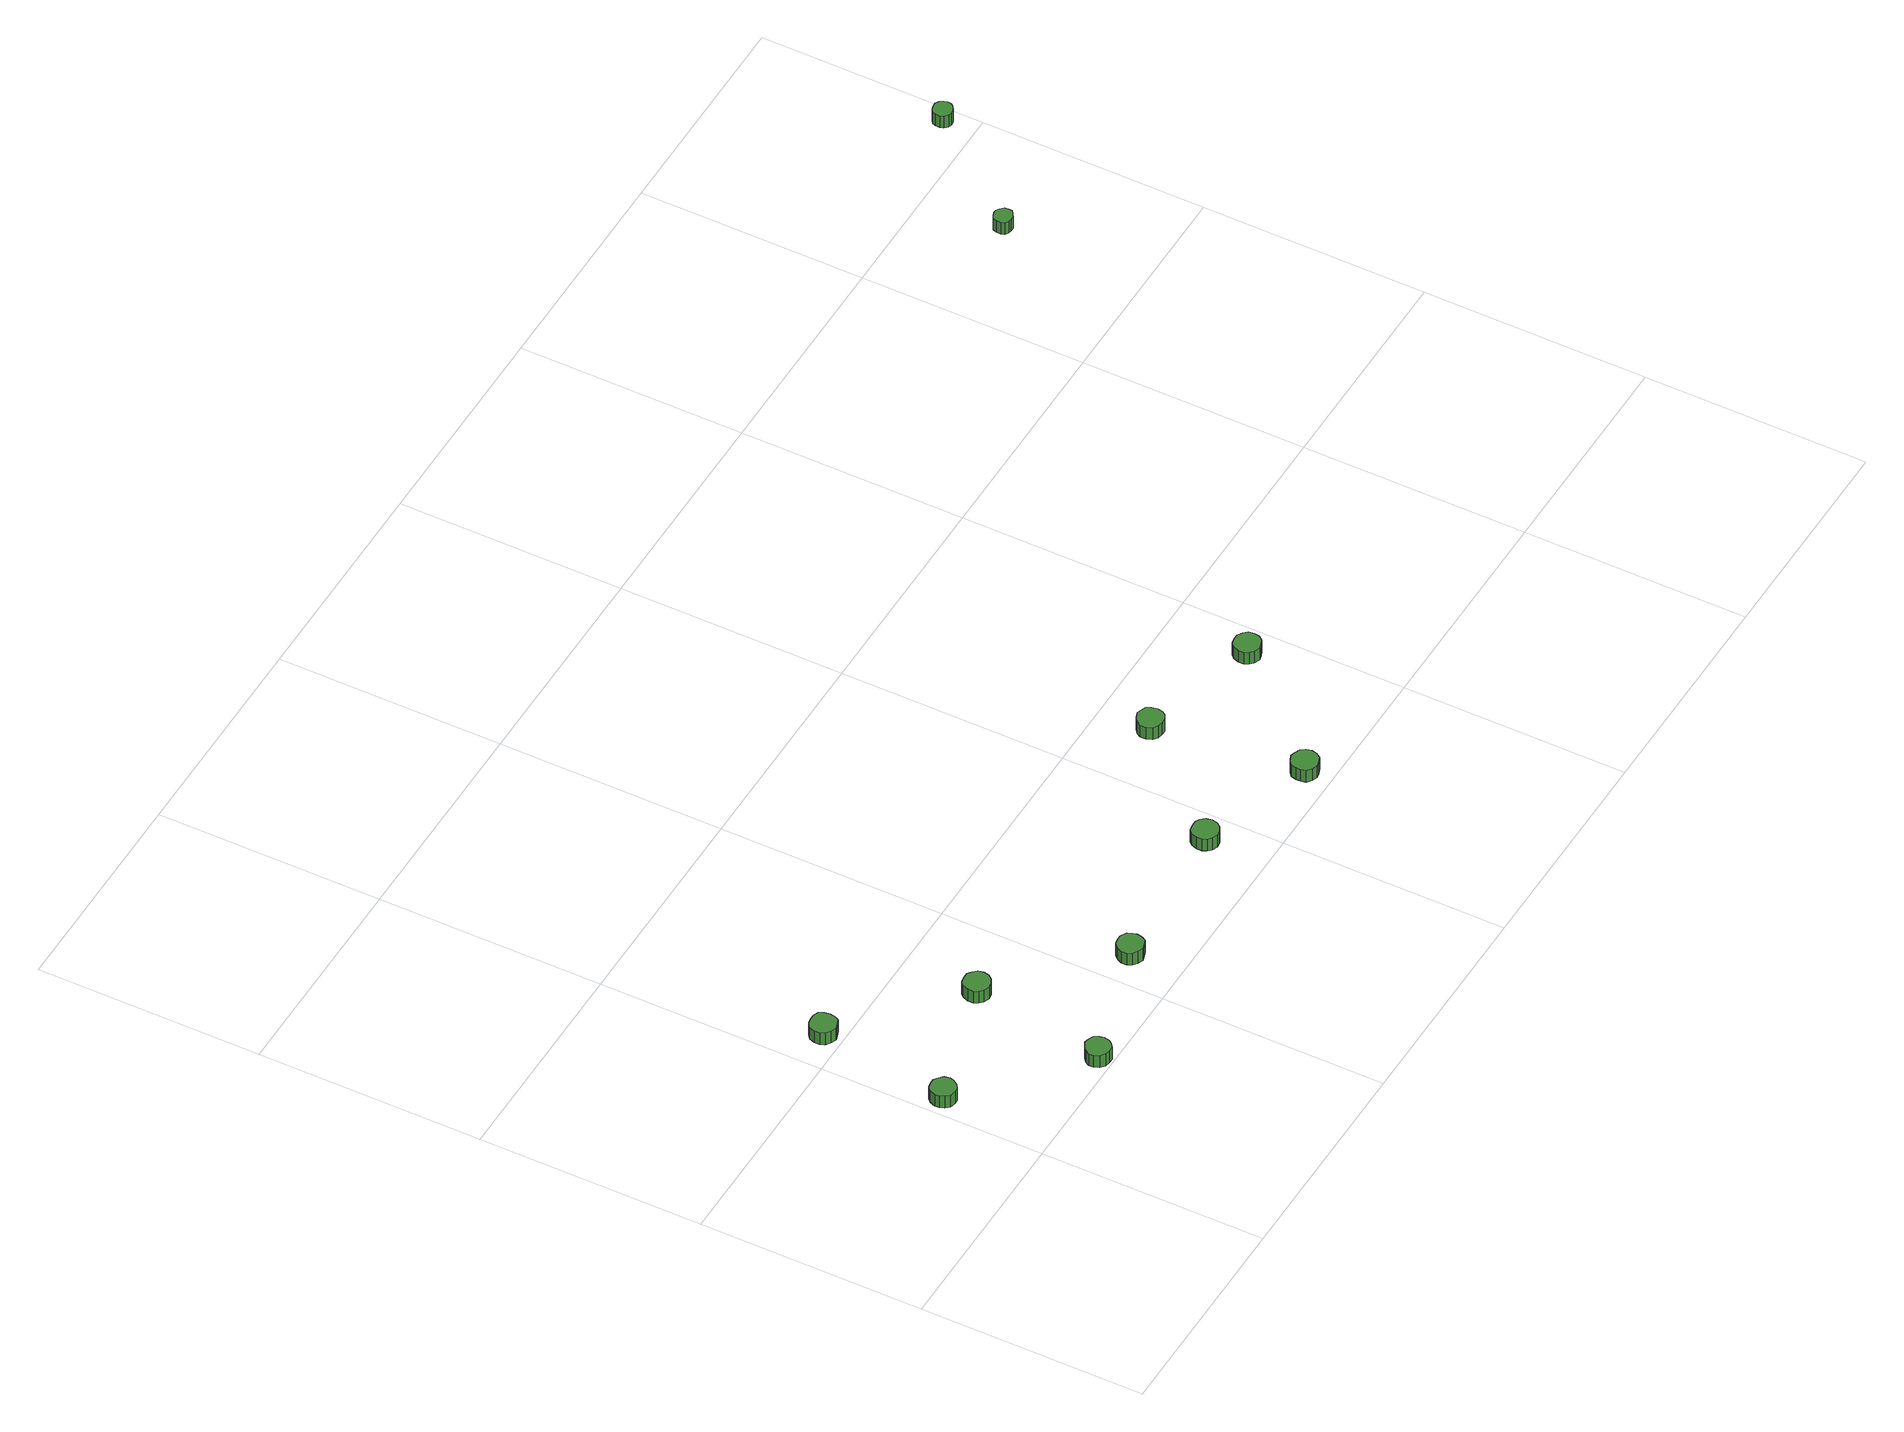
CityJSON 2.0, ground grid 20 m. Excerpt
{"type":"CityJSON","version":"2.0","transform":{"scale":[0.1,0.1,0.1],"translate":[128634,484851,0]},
"CityObjects":{
"tree1":{"type":"SolitaryVegetationObject","attributes":{"function":"something"},"geometry":[{"type":"MultiSurface","lod":"1","boundaries":[[[0,1,2,3,4,5,6,7,8,9,10,11,12,13,14]],[[15,16,17,18,19,20,21,22,23,24,25,26,27,28,29]],[[0,29,28,1]],[[1,28,27,2]],[[2,27,26,3]],[[3,26,25,4]],[[4,25,24,5]],[[5,24,23,6]],[[6,23,22,7]],[[7,22,21,8]],[[8,21,20,9]],[[9,20,19,10]],[[10,19,18,11]],[[11,18,17,12]],[[12,17,16,13]],[[13,16,15,14]],[[14,15,29,0]]]}]},
"tree2":{"type":"SolitaryVegetationObject","attributes":{"function":"something"},"geometry":[{"type":"MultiSurface","lod":"1","boundaries":[[[30,31,32,33,34,35,36,37,38,39,40,41,42,43,44]],[[45,46,47,48,49,50,51,52,53,54,55,56,57,58,59]],[[30,59,58,31]],[[31,58,57,32]],[[32,57,56,33]],[[33,56,55,34]],[[34,55,54,35]],[[35,54,53,36]],[[36,53,52,37]],[[37,52,51,38]],[[38,51,50,39]],[[39,50,49,40]],[[40,49,48,41]],[[41,48,47,42]],[[42,47,46,43]],[[43,46,45,44]],[[44,45,59,30]]]}]},
"tree3":{"type":"SolitaryVegetationObject","attributes":{"function":"something"},"geometry":[{"type":"MultiSurface","lod":"1","boundaries":[[[60,61,62,63,64,65,66,67,68,69,70,71,72,73,74]],[[75,76,77,78,79,80,81,82,83,84,85,86,87,88,89]],[[60,89,88,61]],[[61,88,87,62]],[[62,87,86,63]],[[63,86,85,64]],[[64,85,84,65]],[[65,84,83,66]],[[66,83,82,67]],[[67,82,81,68]],[[68,81,80,69]],[[69,80,79,70]],[[70,79,78,71]],[[71,78,77,72]],[[72,77,76,73]],[[73,76,75,74]],[[74,75,89,60]]]}]},
"tree4":{"type":"SolitaryVegetationObject","attributes":{"function":"something"},"geometry":[{"type":"MultiSurface","lod":"1","boundaries":[[[90,91,92,93,94,95,96,97,98,99,100,101,102,103,104]],[[105,106,107,108,109,110,111,112,113,114,115,116,117,118,119]],[[90,119,118,91]],[[91,118,117,92]],[[92,117,116,93]],[[93,116,115,94]],[[94,115,114,95]],[[95,114,113,96]],[[96,113,112,97]],[[97,112,111,98]],[[98,111,110,99]],[[99,110,109,100]],[[100,109,108,101]],[[101,108,107,102]],[[102,107,106,103]],[[103,106,105,104]],[[104,105,119,90]]]}]},
"tree5":{"type":"SolitaryVegetationObject","attributes":{"function":"something"},"geometry":[{"type":"MultiSurface","lod":"1","boundaries":[[[120,121,122,123,124,125,126,127,128,129,130,131,132,133,134]],[[135,136,137,138,139,140,141,142,143,144,145,146,147,148,149]],[[120,149,148,121]],[[121,148,147,122]],[[122,147,146,123]],[[123,146,145,124]],[[124,145,144,125]],[[125,144,143,126]],[[126,143,142,127]],[[127,142,141,128]],[[128,141,140,129]],[[129,140,139,130]],[[130,139,138,131]],[[131,138,137,132]],[[132,137,136,133]],[[133,136,135,134]],[[134,135,149,120]]]}]},
"tree6":{"type":"SolitaryVegetationObject","attributes":{"function":"something"},"geometry":[{"type":"MultiSurface","lod":"1","boundaries":[[[150,151,152,153,154,155,156,157,158,159,160,161,162,163,164]],[[165,166,167,168,169,170,171,172,173,174,175,176,177,178,179]],[[150,179,178,151]],[[151,178,177,152]],[[152,177,176,153]],[[153,176,175,154]],[[154,175,174,155]],[[155,174,173,156]],[[156,173,172,157]],[[157,172,171,158]],[[158,171,170,159]],[[159,170,169,160]],[[160,169,168,161]],[[161,168,167,162]],[[162,167,166,163]],[[163,166,165,164]],[[164,165,179,150]]]}]},
"tree7":{"type":"SolitaryVegetationObject","attributes":{"function":"something"},"geometry":[{"type":"MultiSurface","lod":"1","boundaries":[[[180,181,182,183,184,185,186,187,188,189,190,191,192,193,194]],[[195,196,197,198,199,200,201,202,203,204,205,206,207,208,209]],[[180,209,208,181]],[[181,208,207,182]],[[182,207,206,183]],[[183,206,205,184]],[[184,205,204,185]],[[185,204,203,186]],[[186,203,202,187]],[[187,202,201,188]],[[188,201,200,189]],[[189,200,199,190]],[[190,199,198,191]],[[191,198,197,192]],[[192,197,196,193]],[[193,196,195,194]],[[194,195,209,180]]]}]},
"tree8":{"type":"SolitaryVegetationObject","attributes":{"function":"something"},"geometry":[{"type":"MultiSurface","lod":"1","boundaries":[[[210,211,212,213,214,215,216,217,218,219,220,221,222,223,224]],[[225,226,227,228,229,230,231,232,233,234,235,236,237,238,239]],[[210,239,238,211]],[[211,238,237,212]],[[212,237,236,213]],[[213,236,235,214]],[[214,235,234,215]],[[215,234,233,216]],[[216,233,232,217]],[[217,232,231,218]],[[218,231,230,219]],[[219,230,229,220]],[[220,229,228,221]],[[221,228,227,222]],[[222,227,226,223]],[[223,226,225,224]],[[224,225,239,210]]]}]},
"tree9":{"type":"SolitaryVegetationObject","attributes":{"function":"something"},"geometry":[{"type":"MultiSurface","lod":"1","boundaries":[[[240,241,242,243,244,245,246,247,248,249,250,251,252,253,254]],[[255,256,257,258,259,260,261,262,263,264,265,266,267,268,269]],[[240,269,268,241]],[[241,268,267,242]],[[242,267,266,243]],[[243,266,265,244]],[[244,265,264,245]],[[245,264,263,246]],[[246,263,262,247]],[[247,262,261,248]],[[248,261,260,249]],[[249,260,259,250]],[[250,259,258,251]],[[251,258,257,252]],[[252,257,256,253]],[[253,256,255,254]],[[254,255,269,240]]]}]},
"tree10":{"type":"SolitaryVegetationObject","attributes":{"function":"something"},"geometry":[{"type":"MultiSurface","lod":"1","boundaries":[[[270,271,272,273,274,275,276,277,278,279,280,281,282,283,284]],[[285,286,287,288,289,290,291,292,293,294,295,296,297,298,299]],[[270,299,298,271]],[[271,298,297,272]],[[272,297,296,273]],[[273,296,295,274]],[[274,295,294,275]],[[275,294,293,276]],[[276,293,292,277]],[[277,292,291,278]],[[278,291,290,279]],[[279,290,289,280]],[[280,289,288,281]],[[281,288,287,282]],[[282,287,286,283]],[[283,286,285,284]],[[284,285,299,270]]]}]},
"tree11":{"type":"SolitaryVegetationObject","attributes":{"function":"something"},"geometry":[{"type":"MultiSurface","lod":"1","boundaries":[[[300,301,302,303,304,305,306,307,308,309,310,311,312,313,314]],[[315,316,317,318,319,320,321,322,323,324,325,326,327,328,329]],[[300,329,328,301]],[[301,328,327,302]],[[302,327,326,303]],[[303,326,325,304]],[[304,325,324,305]],[[305,324,323,306]],[[306,323,322,307]],[[307,322,321,308]],[[308,321,320,309]],[[309,320,319,310]],[[310,319,318,311]],[[311,318,317,312]],[[312,317,316,313]],[[313,316,315,314]],[[314,315,329,300]]]}]}
},
"vertices":[
[29,99,17],[28,104,17],[25,107,17],[21,110,17],[17,110,17],[12,109,17],[9,106,17],[7,101,17],[7,97,17],[9,93,17],[12,89,17],[17,88,17],[21,88,17],[25,91,17],[28,95,17],[28,95,4],[25,91,4],[21,88,4],[17,88,4],[12,89,4],[9,93,4],[7,97,4],[7,101,4],[9,106,4],[12,109,4],[17,110,4],[21,110,4],[25,107,4],[28,104,4],[29,99,4],
[46,217,18],[45,222,18],[43,226,18],[38,228,18],[34,228,18],[29,227,18],[25,224,18],[23,219,18],[23,214,18],[25,210,18],[29,207,18],[34,205,18],[38,206,18],[43,208,18],[45,212,18],[45,212,5],[43,208,5],[38,206,5],[34,205,5],[29,207,5],[25,210,5],[23,214,5],[23,219,5],[25,224,5],[29,227,5],[34,228,5],[38,228,5],[43,226,5],[45,222,5],[46,217,5],
[127,13,18],[126,17,18],[124,21,18],[120,23,18],[115,24,18],[111,22,18],[107,19,18],[105,15,18],[105,11,18],[107,6,18],[111,3,18],[115,2,18],[120,2,18],[124,5,18],[126,8,18],[126,8,5],[124,5,5],[120,2,5],[115,2,5],[111,3,5],[107,6,5],[105,11,5],[105,15,5],[107,19,5],[111,22,5],[115,24,5],[120,23,5],[124,21,5],[126,17,5],[127,13,5],
[145,132,19],[144,137,19],[141,140,19],[137,143,19],[132,143,19],[127,142,19],[124,139,19],[122,134,19],[122,129,19],[124,125,19],[127,122,19],[132,120,19],[137,121,19],[141,123,19],[144,127,19],[144,127,6],[141,123,6],[137,121,6],[132,120,6],[127,122,6],[124,125,6],[122,129,6],[122,134,6],[124,139,6],[127,142,6],[132,143,6],[137,143,6],[141,140,6],[144,137,6],[145,132,6],
[242,46,18],[241,50,18],[239,54,18],[234,57,18],[230,57,18],[225,56,18],[221,52,18],[219,48,18],[219,43,18],[221,39,18],[225,36,18],[230,34,18],[234,35,18],[239,37,18],[241,41,18],[241,41,5],[239,37,5],[234,35,5],[230,34,5],[225,36,5],[221,39,5],[219,43,5],[219,48,5],[221,52,5],[225,56,5],[230,57,5],[234,57,5],[239,54,5],[241,50,5],[242,46,5],
[383,55,19],[382,60,19],[379,64,19],[375,66,19],[370,66,19],[365,65,19],[362,62,19],[360,57,19],[360,52,19],[362,48,19],[365,45,19],[370,43,19],[375,44,19],[379,46,19],[382,50,19],[382,50,6],[379,46,6],[375,44,6],[370,43,6],[365,45,6],[362,48,6],[360,52,6],[360,57,6],[362,62,6],[365,65,6],[370,66,6],[375,66,6],[379,64,6],[382,60,6],[383,55,6],
[488,22,21],[487,27,21],[484,31,21],[479,33,21],[475,34,21],[470,32,21],[466,29,21],[465,24,21],[465,20,21],[466,15,21],[470,12,21],[475,10,21],[479,11,21],[484,13,21],[487,17,21],[487,17,8],[484,13,8],[479,11,8],[475,10,8],[470,12,8],[466,15,8],[465,20,8],[465,24,8],[466,29,8],[470,32,8],[475,34,8],[479,33,8],[484,31,8],[487,27,8],[488,22,8],
[468,151,24],[467,156,24],[465,160,24],[460,162,24],[456,163,24],[451,161,24],[447,158,24],[445,154,24],[445,149,24],[447,144,24],[451,141,24],[456,140,24],[460,140,24],[465,143,24],[467,146,24],[467,146,11],[465,143,11],[460,140,11],[456,140,11],[451,141,11],[447,144,11],[445,149,11],[445,154,11],[447,158,11],[451,161,11],[456,163,11],[460,162,11],[465,160,11],[467,156,11],[468,151,11],
[577,123,27],[576,128,27],[573,131,27],[569,134,27],[564,134,27],[559,133,27],[556,130,27],[554,125,27],[554,120,27],[556,116,27],[559,113,27],[564,111,27],[569,112,27],[573,114,27],[576,118,27],[576,118,14],[573,114,14],[569,112,14],[564,111,14],[559,113,14],[556,116,14],[554,120,14],[554,125,14],[556,130,14],[559,133,14],[564,134,14],[569,134,14],[573,131,14],[576,128,14],[577,123,14],
[903,524,28],[903,527,28],[900,530,28],[897,532,28],[894,532,28],[891,531,28],[888,529,28],[887,526,28],[887,522,28],[888,519,28],[891,517,28],[894,516,28],[897,516,28],[900,518,28],[903,520,28],[903,520,15],[900,518,15],[897,516,15],[894,516,15],[891,517,15],[888,519,15],[887,522,15],[887,526,15],[888,529,15],[891,531,15],[894,532,15],[897,532,15],[900,530,15],[903,527,15],[903,524,15],
[990,626,24],[989,629,24],[987,632,24],[984,634,24],[980,634,24],[977,633,24],[974,631,24],[973,628,24],[973,624,24],[974,621,24],[977,618,24],[980,617,24],[984,618,24],[987,620,24],[989,622,24],[989,622,11],[987,620,11],[984,618,11],[980,617,11],[977,618,11],[974,621,11],[973,624,11],[973,628,11],[974,631,11],[977,633,11],[980,634,11],[984,634,11],[987,632,11],[989,629,11],[990,626,11]
]}
